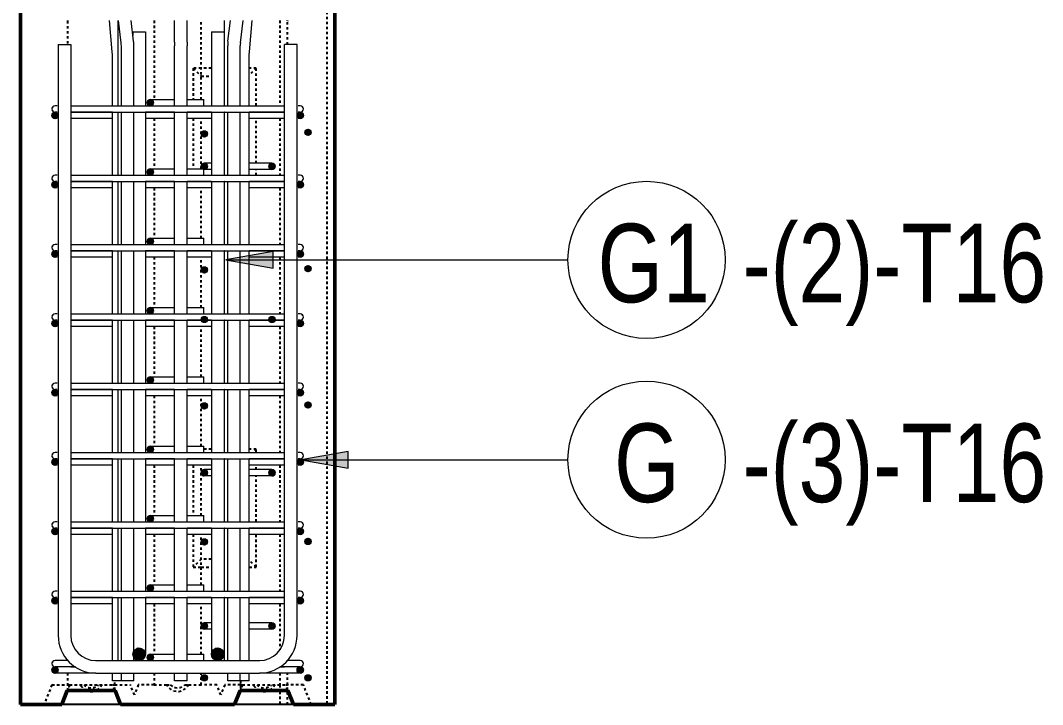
# Model space of a CAD drawing. Header units: millimetres. Extents: x 493 to 7173, y -1395 to 18363.
# Drawn here: x 4993 to 6293, y -1395 to -524 of the extents above; entities that cross this region are included whole.
import ezdxf

# ---------------------------------------------------------------- set-up
doc = ezdxf.new("R2010")
doc.units = ezdxf.units.MM
doc.linetypes.add('Dash', pattern=[6.36, 3.18, -3.18])
for name, color, linetype, lineweight in [('A-WALL', 113, 'Continuous', 25), ('A-WALL-HDLN', 110, 'Dash', 25), ('S-RBAR', 171, 'Continuous', 18), ('S-RBAR-IDEN', 171, 'Continuous', 9)]:
    doc.layers.add(name, color=color, linetype=linetype, lineweight=lineweight)
doc.styles.add('Nirmala UI Semilight_1', font='NirmalaS.ttf', dxfattribs={"width": 0.8, "height": 100})

# ---------------------------------------------------------------- blocks, each defined once
blk = doc.blocks.new('M_Rebar Tag_rfa Dimension - ARROW-793927-Elevation Right Copy 1 Copy 1')
at = {"layer": 'S-RBAR-IDEN'}
blk.add_circle((18532.1, -1083.3), 100, dxfattribs=at)

msp = doc.modelspace()

# ---------------------------------------------------------------- hatches: boundary and pattern name
at = {"layer": 'S-RBAR'}
for points in [[(5158, -632.9), (5162, -628.9), (5158, -624.9), (5154, -628.9)], [(5036.7, -649), (5040.7, -645), (5036.6, -641.1), (5032.7, -645), (5036.6, -648.9)], [(5348.7, -649), (5352.7, -645), (5348.7, -641), (5344.7, -645)], [(5358.7, -670.6), (5362.7, -666.6), (5358.7, -662.6), (5354.7, -666.6)], [(5226.7, -672.6), (5230.7, -668.6), (5226.7, -664.6), (5222.7, -668.6)], [(5158, -721.2), (5162, -717.2), (5158, -713.2), (5154, -717.2)], [(5226.7, -713.9), (5230.7, -709.9), (5226.7, -705.9), (5222.7, -709.9)], [(5312.7, -713.9), (5316.7, -709.9), (5312.7, -705.9), (5308.7, -709.9), (5311.3, -712.4)], [(5036.7, -737.3), (5040.7, -733.2), (5036.6, -729.4), (5032.7, -733.3), (5036.6, -737.1)], [(5348.7, -737.3), (5352.7, -733.2), (5348.7, -729.3), (5344.7, -733.3)], [(5158, -809.4), (5162, -805.4), (5158, -801.4), (5154, -805.4)], [(5036.7, -825.5), (5040.7, -821.5), (5036.6, -817.6), (5032.7, -821.5), (5036.6, -825.4)], [(5348.7, -825.5), (5352.7, -821.5), (5348.7, -817.5), (5344.7, -821.5)], [(5226.7, -845.7), (5230.7, -841.7), (5226.7, -837.7), (5222.7, -841.7)], [(5358.7, -844.2), (5362.7, -840.2), (5358.7, -836.2), (5354.7, -840.2)], [(5158, -897.7), (5162, -893.7), (5158, -889.7), (5154, -893.7)], [(5036.7, -913.8), (5040.7, -909.8), (5036.6, -905.9), (5032.7, -909.8), (5036.6, -913.6)], [(5226.7, -908.9), (5230.7, -904.9), (5226.7, -900.9), (5222.7, -904.9)], [(5312.7, -908.9), (5316.7, -904.9), (5312.7, -900.9), (5308.7, -904.9), (5311.3, -907.5)], [(5348.7, -913.8), (5352.7, -909.8), (5348.7, -905.8), (5344.7, -909.8)], [(5158, -985.9), (5162, -981.9), (5158, -977.9), (5154, -981.9)], [(5036.7, -1002), (5040.7, -998), (5036.6, -994.1), (5032.7, -998), (5036.6, -1001.9)], [(5348.7, -1002), (5352.7, -998), (5348.7, -994), (5344.7, -998)], [(5226.7, -1018.8), (5230.7, -1014.8), (5226.7, -1010.8), (5222.7, -1014.8)], [(5358.7, -1017.8), (5362.7, -1013.8), (5358.7, -1009.8), (5354.7, -1013.8)], [(5158, -1074.2), (5162, -1070.2), (5158, -1066.2), (5154, -1070.2)], [(5036.7, -1090.3), (5040.7, -1086.3), (5036.6, -1082.4), (5032.7, -1086.3), (5036.6, -1090.1)], [(5348.7, -1090.3), (5352.7, -1086.3), (5348.7, -1082.3), (5344.7, -1086.3)], [(5226.7, -1104), (5230.7, -1100), (5226.7, -1096), (5222.7, -1100)], [(5312.7, -1104), (5316.7, -1100), (5312.7, -1096), (5308.7, -1100), (5311.3, -1102.5)], [(5158, -1162.4), (5162, -1158.4), (5158, -1154.4), (5154, -1158.4)], [(5036.7, -1178.5), (5040.7, -1174.5), (5036.6, -1170.6), (5032.7, -1174.5), (5036.6, -1178.4)], [(5348.7, -1178.5), (5352.7, -1174.5), (5348.7, -1170.5), (5344.7, -1174.5)], [(5358.7, -1191.4), (5362.7, -1187.4), (5358.7, -1183.4), (5354.7, -1187.4)], [(5226.7, -1191.9), (5230.7, -1187.9), (5226.7, -1183.9), (5222.7, -1187.9)], [(5158, -1250.7), (5162, -1246.7), (5158, -1242.7), (5154, -1246.7)], [(5036.7, -1266.8), (5040.7, -1262.8), (5036.6, -1258.9), (5032.7, -1262.8), (5036.6, -1266.6)], [(5348.7, -1266.8), (5352.7, -1262.8), (5348.7, -1258.8), (5344.7, -1262.8)], [(5226.7, -1299), (5230.7, -1295), (5226.7, -1291), (5222.7, -1295)], [(5312.7, -1299), (5316.7, -1295), (5312.7, -1291), (5308.7, -1295), (5311.3, -1297.6)], [(5141.4, -1338.5), (5150.3, -1335.6), (5150.3, -1326.2), (5141.4, -1323.3), (5135.8, -1330.9)], [(5241.4, -1338.5), (5250.3, -1335.6), (5250.3, -1326.2), (5241.4, -1323.3), (5235.8, -1330.9)], [(5158, -1338.9), (5162, -1334.9), (5158, -1330.9), (5154, -1334.9)], [(5036.7, -1355), (5040.7, -1351), (5036.6, -1347.1), (5032.7, -1351), (5036.6, -1354.9)], [(5348.7, -1355), (5352.7, -1351), (5348.7, -1347), (5344.7, -1351)], [(5226.7, -1365), (5230.7, -1361), (5226.7, -1357), (5222.7, -1361)], [(5358.7, -1365), (5362.7, -1361), (5358.7, -1357), (5354.7, -1361)]]:
    msp.add_hatch(color=256, dxfattribs=at).paths.add_polyline_path(points)
h = msp.add_hatch(color=256, dxfattribs=at)
edge = h.paths.add_edge_path()
edge.add_arc((5158, -628.9), 4, 0, 360)
h = msp.add_hatch(color=256, dxfattribs=at)
edge = h.paths.add_edge_path()
edge.add_arc((5036.7, -645), 4, 0, 360)
h = msp.add_hatch(color=256, dxfattribs=at)
edge = h.paths.add_edge_path()
edge.add_arc((5348.7, -645), 4, 0, 360)
h = msp.add_hatch(color=256, dxfattribs=at)
edge = h.paths.add_edge_path()
edge.add_arc((5358.7, -666.6), 4, 0, 360)
h = msp.add_hatch(color=256, dxfattribs=at)
edge = h.paths.add_edge_path()
edge.add_arc((5226.7, -668.6), 4, 0, 360)
h = msp.add_hatch(color=256, dxfattribs=at)
edge = h.paths.add_edge_path()
edge.add_arc((5158, -717.2), 4, 0, 360)
h = msp.add_hatch(color=256, dxfattribs=at)
edge = h.paths.add_edge_path()
edge.add_arc((5226.7, -709.9), 4, 0, 360)
h = msp.add_hatch(color=256, dxfattribs=at)
edge = h.paths.add_edge_path()
edge.add_arc((5312.7, -709.9), 4, 0, 360)
h = msp.add_hatch(color=256, dxfattribs=at)
edge = h.paths.add_edge_path()
edge.add_arc((5036.7, -733.3), 4, 0, 360)
h = msp.add_hatch(color=256, dxfattribs=at)
edge = h.paths.add_edge_path()
edge.add_arc((5348.7, -733.3), 4, 0, 360)
h = msp.add_hatch(color=256, dxfattribs=at)
edge = h.paths.add_edge_path()
edge.add_arc((5158, -805.4), 4, 0, 360)
h = msp.add_hatch(color=256, dxfattribs=at)
edge = h.paths.add_edge_path()
edge.add_arc((5036.7, -821.5), 4, 0, 360)
h = msp.add_hatch(color=256, dxfattribs=at)
edge = h.paths.add_edge_path()
edge.add_arc((5348.7, -821.5), 4, 0, 360)
h = msp.add_hatch(color=256, dxfattribs=at)
edge = h.paths.add_edge_path()
edge.add_arc((5226.7, -841.7), 4, 0, 360)
h = msp.add_hatch(color=256, dxfattribs=at)
edge = h.paths.add_edge_path()
edge.add_arc((5358.7, -840.2), 4, 0, 360)
h = msp.add_hatch(color=256, dxfattribs=at)
edge = h.paths.add_edge_path()
edge.add_arc((5158, -893.7), 4, 0, 360)
h = msp.add_hatch(color=256, dxfattribs=at)
edge = h.paths.add_edge_path()
edge.add_arc((5036.7, -909.8), 4, 0, 360)
h = msp.add_hatch(color=256, dxfattribs=at)
edge = h.paths.add_edge_path()
edge.add_arc((5226.7, -904.9), 4, 0, 360)
h = msp.add_hatch(color=256, dxfattribs=at)
edge = h.paths.add_edge_path()
edge.add_arc((5312.7, -904.9), 4, 0, 360)
h = msp.add_hatch(color=256, dxfattribs=at)
edge = h.paths.add_edge_path()
edge.add_arc((5348.7, -909.8), 4, 0, 360)
h = msp.add_hatch(color=256, dxfattribs=at)
edge = h.paths.add_edge_path()
edge.add_arc((5158, -981.9), 4, 0, 360)
h = msp.add_hatch(color=256, dxfattribs=at)
edge = h.paths.add_edge_path()
edge.add_arc((5036.7, -998), 4, 0, 360)
h = msp.add_hatch(color=256, dxfattribs=at)
edge = h.paths.add_edge_path()
edge.add_arc((5348.7, -998), 4, 0, 360)
h = msp.add_hatch(color=256, dxfattribs=at)
edge = h.paths.add_edge_path()
edge.add_arc((5226.7, -1014.8), 4, 0, 360)
h = msp.add_hatch(color=256, dxfattribs=at)
edge = h.paths.add_edge_path()
edge.add_arc((5358.7, -1013.8), 4, 0, 360)
h = msp.add_hatch(color=256, dxfattribs=at)
edge = h.paths.add_edge_path()
edge.add_arc((5158, -1070.2), 4, 0, 360)
h = msp.add_hatch(color=256, dxfattribs=at)
edge = h.paths.add_edge_path()
edge.add_arc((5036.7, -1086.3), 4, 0, 360)
h = msp.add_hatch(color=256, dxfattribs=at)
edge = h.paths.add_edge_path()
edge.add_arc((5348.7, -1086.3), 4, 0, 360)
h = msp.add_hatch(color=256, dxfattribs=at)
edge = h.paths.add_edge_path()
edge.add_arc((5226.7, -1100), 4, 0, 360)
h = msp.add_hatch(color=256, dxfattribs=at)
edge = h.paths.add_edge_path()
edge.add_arc((5312.7, -1100), 4, 0, 360)
h = msp.add_hatch(color=256, dxfattribs=at)
edge = h.paths.add_edge_path()
edge.add_arc((5158, -1158.4), 4, 0, 360)
h = msp.add_hatch(color=256, dxfattribs=at)
edge = h.paths.add_edge_path()
edge.add_arc((5036.7, -1174.5), 4, 0, 360)
h = msp.add_hatch(color=256, dxfattribs=at)
edge = h.paths.add_edge_path()
edge.add_arc((5348.7, -1174.5), 4, 0, 360)
h = msp.add_hatch(color=256, dxfattribs=at)
edge = h.paths.add_edge_path()
edge.add_arc((5358.7, -1187.4), 4, 0, 360)
h = msp.add_hatch(color=256, dxfattribs=at)
edge = h.paths.add_edge_path()
edge.add_arc((5226.7, -1187.9), 4, 0, 360)
h = msp.add_hatch(color=256, dxfattribs=at)
edge = h.paths.add_edge_path()
edge.add_arc((5158, -1246.7), 4, 0, 360)
h = msp.add_hatch(color=256, dxfattribs=at)
edge = h.paths.add_edge_path()
edge.add_arc((5036.7, -1262.8), 4, 0, 360)
h = msp.add_hatch(color=256, dxfattribs=at)
edge = h.paths.add_edge_path()
edge.add_arc((5348.7, -1262.8), 4, 0, 360)
h = msp.add_hatch(color=256, dxfattribs=at)
edge = h.paths.add_edge_path()
edge.add_arc((5226.7, -1295), 4, 0, 360)
h = msp.add_hatch(color=256, dxfattribs=at)
edge = h.paths.add_edge_path()
edge.add_arc((5312.7, -1295), 4, 0, 360)
h = msp.add_hatch(color=256, dxfattribs=at)
edge = h.paths.add_edge_path()
edge.add_arc((5143.8, -1330.9), 8, 0, 360)
h = msp.add_hatch(color=256, dxfattribs=at)
edge = h.paths.add_edge_path()
edge.add_arc((5243.8, -1330.9), 8, 0, 360)
h = msp.add_hatch(color=256, dxfattribs=at)
edge = h.paths.add_edge_path()
edge.add_arc((5158, -1334.9), 4, 0, 360)
h = msp.add_hatch(color=256, dxfattribs=at)
edge = h.paths.add_edge_path()
edge.add_arc((5036.7, -1351), 4, 0, 360)
h = msp.add_hatch(color=256, dxfattribs=at)
edge = h.paths.add_edge_path()
edge.add_arc((5348.7, -1351), 4, 0, 360)
h = msp.add_hatch(color=256, dxfattribs=at)
edge = h.paths.add_edge_path()
edge.add_arc((5226.7, -1361), 4, 0, 360)
h = msp.add_hatch(color=256, dxfattribs=at)
edge = h.paths.add_edge_path()
edge.add_arc((5358.7, -1361), 4, 0, 360)
at = {"layer": 'S-RBAR-IDEN'}
for points in [[(5254.1, -829.1), (5314.1, -839.7), (5314.1, -818.5)], [(5349.9, -1083.3), (5409.9, -1093.9), (5409.9, -1072.8)]]:
    msp.add_hatch(color=256, dxfattribs=at).paths.add_polyline_path(points)

# ---------------------------------------------------------------- linework, layer by layer
at = {"layer": 'A-WALL', "lineweight": 50}
for p, q in [((5392.7, -1395), (5392.7, 2541.7)), ((4992.7, -388), (4992.7, -1395)), ((5045.2, -1395), (5052.3, -1377.3)), ((5052.3, -1377.3), (5113.1, -1377.3)), ((5113.1, -1377.3), (5120.2, -1395)), ((5265.2, -1395), (5272.3, -1377.3)), ((5272.3, -1377.3), (5333.1, -1377.3)), ((5333.1, -1377.3), (5340.2, -1395)), ((4992.7, -1395), (5045.2, -1395)), ((5120.2, -1395), (5265.2, -1395)), ((5340.2, -1395), (5392.7, -1395))]:
    msp.add_line(p, q, dxfattribs=at)
at = {"layer": 'A-WALL'}
for p, q in [((5113.6, -1378.5), (5051.9, -1378.5)), ((5333.6, -1378.5), (5271.9, -1378.5)), ((5120.2, -1395), (5045.3, -1395)), ((5340.2, -1395), (5265.3, -1395))]:
    msp.add_line(p, q, dxfattribs=at)
at = {"layer": 'A-WALL-HDLN'}
for p, q in [((5382.7, -475), (5382.7, -1395)), ((5052.6, -524.3), (5052.7, -525)), ((5052.7, -525), (5052.7, -555)), ((5162.7, -524.3), (5162.7, -624.9)), ((5222.7, -624.9), (5222.7, -524.3)), ((5322.7, -524.3), (5322.7, -632.9)), ((5332.7, -525), (5332.9, -524.3)), ((5332.7, -524.8), (5332.7, -524.3)), ((5332.7, -555), (5332.7, -525)), ((5212.7, -585), (5212.7, -624.9)), ((5222.7, -585), (5212.7, -585)), ((5212.7, -585), (5222.7, -595)), ((5235.8, -585), (5222.8, -585)), ((5252.4, -585), (5251.8, -585)), ((5292.7, -585), (5283.8, -585)), ((5292.7, -585), (5283.8, -593.9)), ((5292.7, -632.9), (5292.7, -585)), ((5222.8, -595), (5235.8, -595)), ((5251.8, -595), (5252.4, -595)), ((5162.7, -649), (5162.7, -713.2)), ((5212.7, -649), (5212.7, -713.2)), ((5222.7, -713.2), (5222.7, -649)), ((5292.7, -705.9), (5292.7, -649)), ((5322.7, -649), (5322.7, -721.2)), ((5292.7, -721.2), (5292.7, -713.9)), ((5162.7, -737.3), (5162.7, -801.4)), ((5222.7, -801.4), (5222.7, -737.3)), ((5322.7, -737.3), (5322.7, -809.4)), ((5162.7, -825.5), (5162.7, -889.7)), ((5222.7, -889.7), (5222.7, -825.5)), ((5322.7, -825.5), (5322.7, -897.7)), ((5162.7, -913.8), (5162.7, -977.9)), ((5222.7, -977.9), (5222.7, -913.8)), ((5322.7, -913.8), (5322.7, -985.9)), ((5162.7, -1002), (5162.7, -1066.2)), ((5222.7, -1066.2), (5222.7, -1002)), ((5322.7, -1002), (5322.7, -1074.2)), ((5235.8, -1070), (5226.1, -1070)), ((5252.4, -1070), (5251.8, -1070)), ((5292.7, -1070), (5283.8, -1070)), ((5292.7, -1070), (5288.5, -1074.2)), ((5292.7, -1074.2), (5292.7, -1070)), ((5162.7, -1090.3), (5162.7, -1154.4)), ((5212.7, -1090.3), (5212.7, -1154.4)), ((5222.7, -1154.4), (5222.7, -1090.3)), ((5292.7, -1096), (5292.7, -1090.3)), ((5322.7, -1090.3), (5322.7, -1162.4)), ((5292.7, -1162.4), (5292.7, -1104)), ((5162.7, -1178.5), (5162.7, -1242.7)), ((5212.7, -1178.5), (5212.7, -1220)), ((5222.7, -1242.7), (5222.7, -1178.5)), ((5292.7, -1220), (5292.7, -1178.5)), ((5322.7, -1178.5), (5322.7, -1250.7)), ((5222.7, -1210), (5212.7, -1220)), ((5212.7, -1220), (5222.7, -1220)), ((5235.8, -1210), (5222.8, -1210)), ((5222.8, -1220), (5235.8, -1220)), ((5252.4, -1210), (5251.8, -1210)), ((5251.8, -1220), (5252.4, -1220)), ((5292.7, -1220), (5283.8, -1211.1)), ((5283.8, -1220), (5292.7, -1220)), ((5162.7, -1266.8), (5162.7, -1330.9)), ((5222.7, -1330.9), (5222.7, -1266.8)), ((5322.7, -1266.8), (5322.7, -1325.2)), ((5052.7, -1338.3), (5052.7, -1338.9)), ((5332.7, -1338.9), (5332.7, -1338.3)), ((5052.7, -1355), (5052.7, -1376.3)), ((5112.7, -1376.3), (5112.7, -1365)), ((5162.7, -1355), (5162.7, -1370)), ((5222.7, -1370), (5222.7, -1355)), ((5272.7, -1365), (5272.7, -1376.3)), ((5322.7, -1355), (5322.7, -1370)), ((5332.7, -1376.3), (5332.7, -1355)), ((5032.7, -1370), (5022.7, -1395)), ((5032.7, -1370), (5052.7, -1370)), ((5052.3, -1377.2), (5052.7, -1376.3)), ((5052.7, -1370), (5055.1, -1370)), ((5055.2, -1370), (5110.2, -1370)), ((5110.4, -1370), (5112.7, -1370)), ((5112.7, -1376.3), (5113.1, -1377.2)), ((5112.8, -1370), (5132.7, -1370)), ((5137.7, -1382.5), (5132.7, -1370)), ((5142.7, -1370), (5137.7, -1382.5)), ((5162.7, -1370), (5142.7, -1370)), ((5162.7, -1370), (5178.7, -1370)), ((5178.6, -1370), (5183.4, -1370)), ((5202.1, -1370), (5206.8, -1370)), ((5206.8, -1370), (5222.7, -1370)), ((5242.7, -1370), (5222.8, -1370)), ((5247.7, -1382.5), (5242.7, -1370)), ((5252.7, -1370), (5247.7, -1382.5)), ((5272.7, -1370), (5252.7, -1370)), ((5272.3, -1377.2), (5272.7, -1376.3)), ((5272.7, -1370), (5275.1, -1370)), ((5275.2, -1370), (5330.2, -1370)), ((5322.7, -1370), (5322.7, -1377.2)), ((5322.7, -1377.3), (5322.7, -1378.5)), ((5322.7, -1378.5), (5322.7, -1395)), ((5330.4, -1370), (5332.7, -1370)), ((5332.7, -1376.3), (5333.1, -1377.2)), ((5332.7, -1377.2), (5332.7, -1376.4)), ((5332.7, -1378.5), (5332.7, -1377.3)), ((5332.7, -1395), (5332.7, -1378.5)), ((5352.7, -1370), (5332.8, -1370)), ((5362.7, -1395), (5352.7, -1370))]:
    msp.add_line(p, q, dxfattribs=at)
at = {"layer": 'A-WALL-HDLN', "flags": 128}
for points in [[(5055.2, -1370), (5054.1, -1372.7), (5053.4, -1374.7), (5052.9, -1375.9), (5052.7, -1376.2)], [(5076.9, -1377.3), (5074.7, -1376), (5071.6, -1373.4), (5068.7, -1370)], [(5073.4, -1370.1), (5076.4, -1372.1), (5079.6, -1373.3), (5082.7, -1373.8), (5085.9, -1373.3), (5089, -1372.1), (5092, -1370.1)], [(5080.4, -1378.5), (5077.9, -1377.8), (5077.1, -1377.4)], [(5088.4, -1377.4), (5087.6, -1377.8), (5085, -1378.5)], [(5096.8, -1370), (5093.8, -1373.4), (5090.8, -1376), (5088.5, -1377.3)], [(5112.7, -1376.2), (5112.6, -1375.9), (5112.1, -1374.7), (5111.3, -1372.7), (5110.2, -1370)], [(5206.8, -1370), (5203.8, -1373.4), (5200.8, -1376), (5197.6, -1377.8), (5194.3, -1378.6), (5191.1, -1378.6), (5187.9, -1377.8), (5184.7, -1376), (5181.6, -1373.4), (5178.7, -1370)], [(5183.4, -1370), (5186.4, -1372.1), (5189.6, -1373.3), (5192.7, -1373.8), (5195.9, -1373.3), (5199, -1372.1), (5202.1, -1370)], [(5275.2, -1370), (5274.1, -1372.7), (5273.4, -1374.7), (5272.9, -1375.9), (5272.7, -1376.2)], [(5296.9, -1377.3), (5294.7, -1376), (5291.6, -1373.4), (5288.7, -1370)], [(5293.4, -1370.1), (5296.4, -1372.1), (5299.6, -1373.3), (5302.7, -1373.8), (5305.9, -1373.3), (5309, -1372.1), (5312, -1370.1)], [(5300.4, -1378.5), (5297.9, -1377.8), (5297.1, -1377.4)], [(5308.4, -1377.4), (5307.6, -1377.8), (5305, -1378.5)], [(5316.8, -1370), (5313.8, -1373.4), (5310.8, -1376), (5308.5, -1377.3)], [(5332.7, -1376.2), (5332.6, -1375.9), (5332.1, -1374.7), (5331.3, -1372.7), (5330.2, -1370)], [(5084.7, -1378.6), (5084.3, -1378.6), (5081.1, -1378.6), (5080.8, -1378.6)], [(5304.7, -1378.6), (5304.3, -1378.6), (5301.1, -1378.6), (5300.8, -1378.6)]]:
    msp.add_lwpolyline(points, dxfattribs=at)
at = {"layer": 'S-RBAR'}
for p, q in [((5109.5, -564.1), (5106.1, -524.3)), ((5117.1, -632.9), (5117.1, -524.3)), ((5120.9, -552.8), (5117.4, -524.3)), ((5136.7, -550.8), (5133.5, -524.3)), ((5188.7, -551.9), (5188.7, -524.3)), ((5204.7, -551.9), (5204.7, -524.3)), ((5252.4, -632.9), (5252.4, -524.3)), ((5256.7, -550.8), (5260, -524.3)), ((5272.6, -552.8), (5276.1, -524.3)), ((5284, -564.1), (5287.4, -524.3)), ((5135.8, -538.9), (5135.8, -543.5)), ((5135.8, -538.9), (5151.8, -538.9)), ((5151.8, -538.9), (5151.8, -632.9)), ((5235.8, -538.9), (5235.8, -632.9)), ((5235.8, -538.9), (5251.8, -538.9)), ((5251.8, -538.9), (5251.8, -632.9)), ((5040.7, -555), (5040.7, -1307)), ((5040.7, -555), (5056.7, -555)), ((5056.7, -555), (5056.7, -1307)), ((5121.1, -632.9), (5121.1, -556.7)), ((5137.1, -632.9), (5137.1, -556.7)), ((5188.7, -551.9), (5188.7, -556.7)), ((5188.7, -632.9), (5188.7, -556.7)), ((5204.7, -551.9), (5204.7, -556.7)), ((5204.7, -632.9), (5204.7, -556.7)), ((5256.4, -632.9), (5256.4, -556.7)), ((5272.4, -632.9), (5272.4, -556.7)), ((5344.7, -555), (5328.7, -555)), ((5328.7, -1307), (5328.7, -555)), ((5344.7, -1307), (5344.7, -555)), ((5109.7, -568.2), (5109.5, -564.1)), ((5109.7, -632.9), (5109.7, -568.2)), ((5283.8, -568.2), (5284, -564.1)), ((5283.8, -632.9), (5283.8, -568.2)), ((5039.5, -632.9), (5036.7, -632.9)), ((5056.7, -632.9), (5328.7, -632.9)), ((5158, -624.9), (5154, -628.9)), ((5154, -628.9), (5158, -632.9)), ((5158, -624.9), (5189.2, -624.9)), ((5162, -628.9), (5158, -624.9)), ((5158, -632.9), (5162, -628.9)), ((5204.7, -624.9), (5226.1, -624.9)), ((5226.1, -632.9), (5226.1, -624.9)), ((5348.7, -632.9), (5345.9, -632.9)), ((5036.6, -641.1), (5032.7, -645)), ((5032.7, -645), (5036.6, -648.9)), ((5040.7, -645), (5036.6, -641.1)), ((5036.6, -648.9), (5036.7, -649)), ((5039.5, -640.9), (5036.7, -640.9)), ((5039.5, -641), (5036.7, -641)), ((5036.7, -649), (5040.7, -645)), ((5039.5, -649), (5036.7, -649)), ((5056.7, -640.9), (5328.7, -640.9)), ((5109.7, -641), (5056.7, -641)), ((5109.7, -649), (5056.7, -649)), ((5109.7, -721.2), (5109.7, -640.9)), ((5117.1, -721.2), (5117.1, -640.9)), ((5121.1, -721.2), (5121.1, -640.9)), ((5137.1, -721.2), (5137.1, -640.9)), ((5151.8, -640.9), (5151.8, -721.2)), ((5188.7, -641), (5151.8, -641)), ((5188.7, -649), (5151.8, -649)), ((5188.7, -721.2), (5188.7, -640.9)), ((5204.7, -721.2), (5204.7, -640.9)), ((5235.8, -641), (5204.7, -641)), ((5235.8, -649), (5204.7, -649)), ((5235.8, -640.9), (5235.8, -721.2)), ((5251.8, -640.9), (5251.8, -721.2)), ((5252.4, -641), (5251.8, -641)), ((5252.4, -649), (5251.8, -649)), ((5252.4, -721.2), (5252.4, -640.9)), ((5256.4, -721.2), (5256.4, -640.9)), ((5272.4, -721.2), (5272.4, -640.9)), ((5283.8, -721.2), (5283.8, -640.9)), ((5328.7, -641), (5283.8, -641)), ((5328.7, -649), (5283.8, -649)), ((5348.7, -641), (5344.7, -645)), ((5344.7, -645), (5348.7, -649)), ((5348.7, -640.9), (5345.9, -640.9)), ((5348.7, -641), (5345.9, -641)), ((5348.7, -649), (5345.9, -649)), ((5352.7, -645), (5348.7, -641)), ((5348.7, -649), (5352.7, -645)), ((5358.7, -662.6), (5354.7, -666.6)), ((5362.7, -666.6), (5358.7, -662.6)), ((5226.7, -664.6), (5222.7, -668.6)), ((5222.7, -668.6), (5226.7, -672.6)), ((5230.7, -668.6), (5226.7, -664.6)), ((5226.7, -672.6), (5230.7, -668.6)), ((5354.7, -666.6), (5358.7, -670.6)), ((5358.7, -670.6), (5362.7, -666.6)), ((5158, -713.2), (5154, -717.2)), ((5158, -713.2), (5189.2, -713.2)), ((5162, -717.2), (5158, -713.2)), ((5204.7, -713.2), (5226.1, -713.2)), ((5226.7, -705.9), (5222.7, -709.9)), ((5222.7, -709.9), (5226.7, -713.9)), ((5226.1, -721.2), (5226.1, -713.2)), ((5235.4, -705.9), (5226.7, -705.9)), ((5230.7, -709.9), (5226.7, -705.9)), ((5226.7, -713.9), (5230.7, -709.9)), ((5235.4, -713.9), (5226.7, -713.9)), ((5252.4, -705.9), (5251.8, -705.9)), ((5252.4, -713.9), (5251.8, -713.9)), ((5292.7, -705.9), (5283.8, -705.9)), ((5292.7, -713.9), (5283.8, -713.9)), ((5312.7, -705.9), (5292.7, -705.9)), ((5312.7, -713.9), (5292.7, -713.9)), ((5312.7, -705.9), (5308.7, -709.9)), ((5308.7, -709.9), (5311.3, -712.4)), ((5311.3, -712.4), (5312.7, -713.9)), ((5316.7, -709.9), (5312.7, -705.9)), ((5312.7, -713.9), (5316.7, -709.9)), ((5039.5, -721.2), (5036.7, -721.2)), ((5056.7, -721.2), (5328.7, -721.2)), ((5154, -717.2), (5158, -721.2)), ((5158, -721.2), (5162, -717.2)), ((5348.7, -721.2), (5345.9, -721.2)), ((5036.6, -729.4), (5032.7, -733.3)), ((5032.7, -733.3), (5036.6, -737.1)), ((5040.7, -733.2), (5036.6, -729.4)), ((5036.6, -737.1), (5036.7, -737.3)), ((5039.5, -729.2), (5036.7, -729.2)), ((5039.5, -729.3), (5036.7, -729.3)), ((5036.7, -737.3), (5040.7, -733.2)), ((5039.5, -737.3), (5036.7, -737.3)), ((5056.7, -729.2), (5328.7, -729.2)), ((5109.7, -729.3), (5056.7, -729.3)), ((5109.7, -737.3), (5056.7, -737.3)), ((5109.7, -809.4), (5109.7, -729.2)), ((5117.1, -809.4), (5117.1, -729.2)), ((5121.1, -809.4), (5121.1, -729.2)), ((5137.1, -809.4), (5137.1, -729.2)), ((5151.8, -729.2), (5151.8, -809.4)), ((5188.7, -729.3), (5151.8, -729.3)), ((5188.7, -737.3), (5151.8, -737.3)), ((5188.7, -809.4), (5188.7, -729.2)), ((5204.7, -809.4), (5204.7, -729.2)), ((5235.8, -729.3), (5204.7, -729.3)), ((5235.8, -737.3), (5204.7, -737.3)), ((5235.8, -729.2), (5235.8, -809.4)), ((5251.8, -729.2), (5251.8, -809.4)), ((5252.4, -729.3), (5251.8, -729.3)), ((5252.4, -737.3), (5251.8, -737.3)), ((5252.4, -809.4), (5252.4, -729.2)), ((5256.4, -809.4), (5256.4, -729.2)), ((5272.4, -809.4), (5272.4, -729.2)), ((5283.8, -809.4), (5283.8, -729.2)), ((5328.7, -729.3), (5283.8, -729.3)), ((5328.7, -737.3), (5283.8, -737.3)), ((5348.7, -729.3), (5344.7, -733.3)), ((5344.7, -733.3), (5348.7, -737.3)), ((5348.7, -729.2), (5345.9, -729.2)), ((5348.7, -729.3), (5345.9, -729.3)), ((5348.7, -737.3), (5345.9, -737.3)), ((5352.7, -733.2), (5348.7, -729.3)), ((5348.7, -737.3), (5352.7, -733.2)), ((5158, -801.4), (5154, -805.4)), ((5154, -805.4), (5158, -809.4)), ((5158, -801.4), (5189.2, -801.4)), ((5162, -805.4), (5158, -801.4)), ((5158, -809.4), (5162, -805.4)), ((5204.7, -801.4), (5226.1, -801.4)), ((5226.1, -809.4), (5226.1, -801.4)), ((5036.6, -817.6), (5032.7, -821.5)), ((5040.7, -821.5), (5036.6, -817.6)), ((5039.5, -809.4), (5036.7, -809.4)), ((5039.5, -817.4), (5036.7, -817.4)), ((5039.5, -817.5), (5036.7, -817.5)), ((5056.7, -809.4), (5328.7, -809.4)), ((5056.7, -817.4), (5328.7, -817.4)), ((5109.7, -817.5), (5056.7, -817.5)), ((5109.7, -897.7), (5109.7, -817.4)), ((5117.1, -897.7), (5117.1, -817.4)), ((5121.1, -897.7), (5121.1, -817.4)), ((5137.1, -897.7), (5137.1, -817.4)), ((5151.8, -817.4), (5151.8, -897.7)), ((5188.7, -817.5), (5151.8, -817.5)), ((5188.7, -897.7), (5188.7, -817.4)), ((5204.7, -897.7), (5204.7, -817.4)), ((5235.8, -817.5), (5204.7, -817.5)), ((5235.8, -817.4), (5235.8, -897.7)), ((5251.8, -817.4), (5251.8, -897.7)), ((5252.4, -817.5), (5251.8, -817.5)), ((5252.4, -897.7), (5252.4, -817.4)), ((5256.4, -897.7), (5256.4, -817.4)), ((5272.4, -897.7), (5272.4, -817.4)), ((5283.8, -897.7), (5283.8, -817.4)), ((5328.7, -817.5), (5283.8, -817.5)), ((5348.7, -817.5), (5344.7, -821.5)), ((5348.7, -809.4), (5345.9, -809.4)), ((5348.7, -817.4), (5345.9, -817.4)), ((5348.7, -817.5), (5345.9, -817.5)), ((5352.7, -821.5), (5348.7, -817.5)), ((5032.7, -821.5), (5036.6, -825.4)), ((5036.6, -825.4), (5036.7, -825.5)), ((5036.7, -825.5), (5040.7, -821.5)), ((5039.5, -825.5), (5036.7, -825.5)), ((5109.7, -825.5), (5056.7, -825.5)), ((5188.7, -825.5), (5151.8, -825.5)), ((5235.8, -825.5), (5204.7, -825.5)), ((5252.4, -825.5), (5251.8, -825.5)), ((5328.7, -825.5), (5283.8, -825.5)), ((5344.7, -821.5), (5348.7, -825.5)), ((5348.7, -825.5), (5345.9, -825.5)), ((5348.7, -825.5), (5352.7, -821.5)), ((5226.7, -837.7), (5222.7, -841.7)), ((5222.7, -841.7), (5226.7, -845.7)), ((5230.7, -841.7), (5226.7, -837.7)), ((5226.7, -845.7), (5230.7, -841.7)), ((5358.7, -836.2), (5354.7, -840.2)), ((5354.7, -840.2), (5358.7, -844.2)), ((5362.7, -840.2), (5358.7, -836.2)), ((5358.7, -844.2), (5362.7, -840.2)), ((5158, -889.7), (5154, -893.7)), ((5154, -893.7), (5158, -897.7)), ((5158, -889.7), (5189.2, -889.7)), ((5162, -893.7), (5158, -889.7)), ((5158, -897.7), (5162, -893.7)), ((5204.7, -889.7), (5226.1, -889.7)), ((5226.1, -897.7), (5226.1, -889.7)), ((5036.6, -905.9), (5032.7, -909.8)), ((5032.7, -909.8), (5036.6, -913.6)), ((5040.7, -909.8), (5036.6, -905.9)), ((5039.5, -897.7), (5036.7, -897.7)), ((5039.5, -905.7), (5036.7, -905.7)), ((5039.5, -905.8), (5036.7, -905.8)), ((5036.7, -913.8), (5040.7, -909.8)), ((5056.7, -897.7), (5328.7, -897.7)), ((5056.7, -905.7), (5328.7, -905.7)), ((5109.7, -905.8), (5056.7, -905.8)), ((5109.7, -985.9), (5109.7, -905.7)), ((5117.1, -985.9), (5117.1, -905.7)), ((5121.1, -985.9), (5121.1, -905.7)), ((5137.1, -985.9), (5137.1, -905.7)), ((5151.8, -905.7), (5151.8, -985.9)), ((5188.7, -905.8), (5151.8, -905.8)), ((5188.7, -985.9), (5188.7, -905.7)), ((5204.7, -985.9), (5204.7, -905.7)), ((5235.8, -905.8), (5204.7, -905.8)), ((5226.7, -900.9), (5222.7, -904.9)), ((5222.7, -904.9), (5226.7, -908.9)), ((5230.7, -904.9), (5226.7, -900.9)), ((5226.7, -908.9), (5230.7, -904.9)), ((5235.8, -905.7), (5235.8, -985.9)), ((5251.8, -905.7), (5251.8, -985.9)), ((5252.4, -905.8), (5251.8, -905.8)), ((5252.4, -985.9), (5252.4, -905.7)), ((5256.4, -985.9), (5256.4, -905.7)), ((5272.4, -985.9), (5272.4, -905.7)), ((5283.8, -985.9), (5283.8, -905.7)), ((5328.7, -905.8), (5283.8, -905.8)), ((5312.7, -900.9), (5308.7, -904.9)), ((5308.7, -904.9), (5311.3, -907.5)), ((5311.3, -907.5), (5312.7, -908.9)), ((5316.7, -904.9), (5312.7, -900.9)), ((5312.7, -908.9), (5316.7, -904.9)), ((5348.7, -905.8), (5344.7, -909.8)), ((5344.7, -909.8), (5348.7, -913.8)), ((5348.7, -897.7), (5345.9, -897.7)), ((5348.7, -905.7), (5345.9, -905.7)), ((5348.7, -905.8), (5345.9, -905.8)), ((5352.7, -909.8), (5348.7, -905.8)), ((5348.7, -913.8), (5352.7, -909.8)), ((5036.6, -913.6), (5036.7, -913.8)), ((5039.5, -913.8), (5036.7, -913.8)), ((5109.7, -913.8), (5056.7, -913.8)), ((5188.7, -913.8), (5151.8, -913.8)), ((5235.8, -913.8), (5204.7, -913.8)), ((5252.4, -913.8), (5251.8, -913.8)), ((5328.7, -913.8), (5283.8, -913.8)), ((5348.7, -913.8), (5345.9, -913.8)), ((5039.5, -985.9), (5036.7, -985.9)), ((5056.7, -985.9), (5328.7, -985.9)), ((5158, -977.9), (5154, -981.9)), ((5154, -981.9), (5158, -985.9)), ((5158, -977.9), (5189.2, -977.9)), ((5162, -981.9), (5158, -977.9)), ((5158, -985.9), (5162, -981.9)), ((5204.7, -977.9), (5226.1, -977.9)), ((5226.1, -985.9), (5226.1, -977.9)), ((5348.7, -985.9), (5345.9, -985.9)), ((5036.6, -994.1), (5032.7, -998)), ((5032.7, -998), (5036.6, -1001.9)), ((5040.7, -998), (5036.6, -994.1)), ((5039.5, -993.9), (5036.7, -993.9)), ((5039.5, -994), (5036.7, -994)), ((5036.7, -1002), (5040.7, -998)), ((5056.7, -993.9), (5328.7, -993.9)), ((5109.7, -994), (5056.7, -994)), ((5109.7, -1074.2), (5109.7, -993.9)), ((5117.1, -1074.2), (5117.1, -993.9)), ((5121.1, -1074.2), (5121.1, -993.9)), ((5137.1, -1074.2), (5137.1, -993.9)), ((5151.8, -993.9), (5151.8, -1074.2)), ((5188.7, -994), (5151.8, -994)), ((5188.7, -1074.2), (5188.7, -993.9)), ((5204.7, -1074.2), (5204.7, -993.9)), ((5235.8, -994), (5204.7, -994)), ((5235.8, -993.9), (5235.8, -1074.2)), ((5251.8, -993.9), (5251.8, -1074.2)), ((5252.4, -994), (5251.8, -994)), ((5252.4, -1074.2), (5252.4, -993.9)), ((5256.4, -1074.2), (5256.4, -993.9)), ((5272.4, -1074.2), (5272.4, -993.9)), ((5283.8, -1074.2), (5283.8, -993.9)), ((5328.7, -994), (5283.8, -994)), ((5348.7, -994), (5344.7, -998)), ((5344.7, -998), (5348.7, -1002)), ((5348.7, -993.9), (5345.9, -993.9)), ((5348.7, -994), (5345.9, -994)), ((5352.7, -998), (5348.7, -994)), ((5348.7, -1002), (5352.7, -998)), ((5036.6, -1001.9), (5036.7, -1002)), ((5039.5, -1002), (5036.7, -1002)), ((5109.7, -1002), (5056.7, -1002)), ((5188.7, -1002), (5151.8, -1002)), ((5235.8, -1002), (5204.7, -1002)), ((5226.7, -1010.8), (5222.7, -1014.8)), ((5230.7, -1014.8), (5226.7, -1010.8)), ((5252.4, -1002), (5251.8, -1002)), ((5328.7, -1002), (5283.8, -1002)), ((5348.7, -1002), (5345.9, -1002)), ((5358.7, -1009.8), (5354.7, -1013.8)), ((5354.7, -1013.8), (5358.7, -1017.8)), ((5362.7, -1013.8), (5358.7, -1009.8)), ((5358.7, -1017.8), (5362.7, -1013.8)), ((5222.7, -1014.8), (5226.7, -1018.8)), ((5226.7, -1018.8), (5230.7, -1014.8)), ((5158, -1066.2), (5154, -1070.2)), ((5158, -1066.2), (5189.2, -1066.2)), ((5162, -1070.2), (5158, -1066.2)), ((5204.7, -1066.2), (5226.1, -1066.2)), ((5226.1, -1074.2), (5226.1, -1066.2)), ((5039.5, -1074.2), (5036.7, -1074.2)), ((5056.7, -1074.2), (5328.7, -1074.2)), ((5154, -1070.2), (5158, -1074.2)), ((5158, -1074.2), (5162, -1070.2)), ((5348.7, -1074.2), (5345.9, -1074.2)), ((5036.6, -1082.4), (5032.7, -1086.3)), ((5032.7, -1086.3), (5036.6, -1090.1)), ((5040.7, -1086.3), (5036.6, -1082.4)), ((5036.6, -1090.1), (5036.7, -1090.3)), ((5039.5, -1082.2), (5036.7, -1082.2)), ((5039.5, -1082.3), (5036.7, -1082.3)), ((5036.7, -1090.3), (5040.7, -1086.3)), ((5039.5, -1090.3), (5036.7, -1090.3)), ((5056.7, -1082.2), (5328.7, -1082.2)), ((5109.7, -1082.3), (5056.7, -1082.3)), ((5109.7, -1090.3), (5056.7, -1090.3)), ((5109.7, -1162.4), (5109.7, -1082.2)), ((5117.1, -1162.4), (5117.1, -1082.2)), ((5121.1, -1162.4), (5121.1, -1082.2)), ((5137.1, -1162.4), (5137.1, -1082.2)), ((5151.8, -1082.2), (5151.8, -1162.4)), ((5188.7, -1082.3), (5151.8, -1082.3)), ((5188.7, -1090.3), (5151.8, -1090.3)), ((5188.7, -1162.4), (5188.7, -1082.2)), ((5204.7, -1162.4), (5204.7, -1082.2)), ((5235.8, -1082.3), (5204.7, -1082.3)), ((5235.8, -1090.3), (5204.7, -1090.3)), ((5235.8, -1082.2), (5235.8, -1162.4)), ((5251.8, -1082.2), (5251.8, -1162.4)), ((5252.4, -1082.3), (5251.8, -1082.3)), ((5252.4, -1090.3), (5251.8, -1090.3)), ((5252.4, -1162.4), (5252.4, -1082.2)), ((5256.4, -1162.4), (5256.4, -1082.2)), ((5272.4, -1162.4), (5272.4, -1082.2)), ((5283.8, -1162.4), (5283.8, -1082.2)), ((5328.7, -1082.3), (5283.8, -1082.3)), ((5328.7, -1090.3), (5283.8, -1090.3)), ((5348.7, -1082.3), (5344.7, -1086.3)), ((5344.7, -1086.3), (5348.7, -1090.3)), ((5348.7, -1082.2), (5345.9, -1082.2)), ((5348.7, -1082.3), (5345.9, -1082.3)), ((5348.7, -1090.3), (5345.9, -1090.3)), ((5352.7, -1086.3), (5348.7, -1082.3)), ((5348.7, -1090.3), (5352.7, -1086.3)), ((5226.7, -1096), (5222.7, -1100)), ((5222.7, -1100), (5226.7, -1104)), ((5235.4, -1096), (5226.7, -1096)), ((5230.7, -1100), (5226.7, -1096)), ((5226.7, -1104), (5230.7, -1100)), ((5235.4, -1104), (5226.7, -1104)), ((5252.4, -1096), (5251.8, -1096)), ((5252.4, -1104), (5251.8, -1104)), ((5292.7, -1096), (5283.8, -1096)), ((5292.7, -1104), (5283.8, -1104)), ((5312.7, -1096), (5292.7, -1096)), ((5312.7, -1104), (5292.7, -1104)), ((5312.7, -1096), (5308.7, -1100)), ((5308.7, -1100), (5311.3, -1102.5)), ((5311.3, -1102.5), (5312.7, -1104)), ((5316.7, -1100), (5312.7, -1096)), ((5312.7, -1104), (5316.7, -1100)), ((5158, -1154.4), (5154, -1158.4)), ((5158, -1154.4), (5189.2, -1154.4)), ((5162, -1158.4), (5158, -1154.4)), ((5204.7, -1154.4), (5226.1, -1154.4)), ((5226.1, -1162.4), (5226.1, -1154.4)), ((5039.5, -1162.4), (5036.7, -1162.4)), ((5039.5, -1170.4), (5036.7, -1170.4)), ((5056.7, -1162.4), (5328.7, -1162.4)), ((5056.7, -1170.4), (5328.7, -1170.4)), ((5109.7, -1250.7), (5109.7, -1170.4)), ((5117.1, -1250.7), (5117.1, -1170.4)), ((5121.1, -1250.7), (5121.1, -1170.4)), ((5137.1, -1250.7), (5137.1, -1170.4)), ((5151.8, -1170.4), (5151.8, -1250.7)), ((5154, -1158.4), (5158, -1162.4)), ((5158, -1162.4), (5162, -1158.4)), ((5188.7, -1250.7), (5188.7, -1170.4)), ((5204.7, -1250.7), (5204.7, -1170.4)), ((5235.8, -1170.4), (5235.8, -1250.7)), ((5251.8, -1170.4), (5251.8, -1250.7)), ((5252.4, -1250.7), (5252.4, -1170.4)), ((5256.4, -1250.7), (5256.4, -1170.4)), ((5272.4, -1250.7), (5272.4, -1170.4)), ((5283.8, -1250.7), (5283.8, -1170.4)), ((5348.7, -1162.4), (5345.9, -1162.4)), ((5348.7, -1170.4), (5345.9, -1170.4)), ((5036.6, -1170.6), (5032.7, -1174.5)), ((5032.7, -1174.5), (5036.6, -1178.4)), ((5040.7, -1174.5), (5036.6, -1170.6)), ((5036.6, -1178.4), (5036.7, -1178.5)), ((5039.5, -1170.5), (5036.7, -1170.5)), ((5036.7, -1178.5), (5040.7, -1174.5)), ((5039.5, -1178.5), (5036.7, -1178.5)), ((5109.7, -1170.5), (5056.7, -1170.5)), ((5109.7, -1178.5), (5056.7, -1178.5)), ((5188.7, -1170.5), (5151.8, -1170.5)), ((5188.7, -1178.5), (5151.8, -1178.5)), ((5235.8, -1170.5), (5204.7, -1170.5)), ((5235.8, -1178.5), (5204.7, -1178.5)), ((5252.4, -1170.5), (5251.8, -1170.5)), ((5252.4, -1178.5), (5251.8, -1178.5)), ((5328.7, -1170.5), (5283.8, -1170.5)), ((5328.7, -1178.5), (5283.8, -1178.5)), ((5348.7, -1170.5), (5344.7, -1174.5)), ((5344.7, -1174.5), (5348.7, -1178.5)), ((5348.7, -1170.5), (5345.9, -1170.5)), ((5348.7, -1178.5), (5345.9, -1178.5)), ((5352.7, -1174.5), (5348.7, -1170.5)), ((5348.7, -1178.5), (5352.7, -1174.5)), ((5358.7, -1183.4), (5354.7, -1187.4)), ((5362.7, -1187.4), (5358.7, -1183.4)), ((5226.7, -1183.9), (5222.7, -1187.9)), ((5222.7, -1187.9), (5226.7, -1191.9)), ((5230.7, -1187.9), (5226.7, -1183.9)), ((5226.7, -1191.9), (5230.7, -1187.9)), ((5354.7, -1187.4), (5358.7, -1191.4)), ((5358.7, -1191.4), (5362.7, -1187.4)), ((5158, -1242.7), (5154, -1246.7)), ((5154, -1246.7), (5158, -1250.7)), ((5158, -1242.7), (5189.2, -1242.7)), ((5162, -1246.7), (5158, -1242.7)), ((5158, -1250.7), (5162, -1246.7)), ((5204.7, -1242.7), (5226.1, -1242.7)), ((5226.1, -1250.7), (5226.1, -1242.7)), ((5036.6, -1258.9), (5032.7, -1262.8)), ((5040.7, -1262.8), (5036.6, -1258.9)), ((5039.5, -1250.7), (5036.7, -1250.7)), ((5039.5, -1258.7), (5036.7, -1258.7)), ((5039.5, -1258.8), (5036.7, -1258.8)), ((5056.7, -1250.7), (5328.7, -1250.7)), ((5056.7, -1258.7), (5328.7, -1258.7)), ((5109.7, -1258.8), (5056.7, -1258.8)), ((5109.7, -1338.9), (5109.7, -1258.7)), ((5117.1, -1338.9), (5117.1, -1258.7)), ((5121.1, -1338.9), (5121.1, -1258.7)), ((5137.1, -1338.9), (5137.1, -1258.7)), ((5151.8, -1258.7), (5151.8, -1290.9)), ((5188.7, -1258.8), (5151.8, -1258.8)), ((5188.7, -1338.9), (5188.7, -1258.7)), ((5204.7, -1338.9), (5204.7, -1258.7)), ((5235.8, -1258.8), (5204.7, -1258.8)), ((5235.8, -1258.7), (5235.8, -1290.9)), ((5251.8, -1258.7), (5251.8, -1290.9)), ((5252.4, -1258.8), (5251.8, -1258.8)), ((5252.4, -1338.9), (5252.4, -1258.7)), ((5256.4, -1338.9), (5256.4, -1258.7)), ((5272.4, -1338.9), (5272.4, -1258.7)), ((5283.8, -1338.9), (5283.8, -1258.7)), ((5328.7, -1258.8), (5283.8, -1258.8)), ((5348.7, -1258.8), (5344.7, -1262.8)), ((5348.7, -1250.7), (5345.9, -1250.7)), ((5348.7, -1258.7), (5345.9, -1258.7)), ((5348.7, -1258.8), (5345.9, -1258.8)), ((5352.7, -1262.8), (5348.7, -1258.8)), ((5032.7, -1262.8), (5036.6, -1266.6)), ((5036.6, -1266.6), (5036.7, -1266.8)), ((5036.7, -1266.8), (5040.7, -1262.8)), ((5039.5, -1266.8), (5036.7, -1266.8)), ((5109.7, -1266.8), (5056.7, -1266.8)), ((5188.7, -1266.8), (5151.8, -1266.8)), ((5235.8, -1266.8), (5204.7, -1266.8)), ((5252.4, -1266.8), (5251.8, -1266.8)), ((5328.7, -1266.8), (5283.8, -1266.8)), ((5344.7, -1262.8), (5348.7, -1266.8)), ((5348.7, -1266.8), (5345.9, -1266.8)), ((5348.7, -1266.8), (5352.7, -1262.8)), ((5151.8, -1290.9), (5151.8, -1330.9)), ((5226.7, -1291), (5222.7, -1295)), ((5222.7, -1295), (5226.7, -1299)), ((5235.4, -1291), (5226.7, -1291)), ((5230.7, -1295), (5226.7, -1291)), ((5226.7, -1299), (5230.7, -1295)), ((5235.4, -1299), (5226.7, -1299)), ((5235.8, -1290.9), (5235.8, -1330.9)), ((5251.8, -1290.9), (5251.8, -1330.9)), ((5252.4, -1291), (5251.8, -1291)), ((5252.4, -1299), (5251.8, -1299)), ((5292.7, -1291), (5283.8, -1291)), ((5292.7, -1299), (5283.8, -1299)), ((5312.7, -1291), (5292.7, -1291)), ((5312.7, -1299), (5292.7, -1299)), ((5312.7, -1291), (5308.7, -1295)), ((5308.7, -1295), (5311.3, -1297.6)), ((5311.3, -1297.6), (5312.7, -1299)), ((5316.7, -1295), (5312.7, -1291)), ((5312.7, -1299), (5316.7, -1295)), ((5141.4, -1323.3), (5135.8, -1330.9)), ((5150.3, -1326.2), (5141.4, -1323.3)), ((5150.3, -1335.6), (5150.3, -1326.2)), ((5241.4, -1323.3), (5235.8, -1330.9)), ((5250.3, -1326.2), (5241.4, -1323.3)), ((5250.3, -1335.6), (5250.3, -1326.2)), ((5052.9, -1338.9), (5036.7, -1338.9)), ((5088.2, -1338.9), (5297.2, -1338.9)), ((5088.7, -1339), (5296.7, -1339)), ((5135.8, -1330.9), (5141.4, -1338.5)), ((5141.4, -1338.5), (5150.3, -1335.6)), ((5158, -1330.9), (5154, -1334.9)), ((5154, -1334.9), (5158, -1338.9)), ((5158, -1330.9), (5189.2, -1330.9)), ((5162, -1334.9), (5158, -1330.9)), ((5158, -1338.9), (5162, -1334.9)), ((5204.7, -1330.9), (5226.1, -1330.9)), ((5226.1, -1338.9), (5226.1, -1330.9)), ((5235.8, -1330.9), (5241.4, -1338.5)), ((5241.4, -1338.5), (5250.3, -1335.6)), ((5348.7, -1338.9), (5332.8, -1338.9)), ((5036.6, -1347.1), (5032.7, -1351)), ((5032.7, -1351), (5036.6, -1354.9)), ((5040.7, -1351), (5036.6, -1347.1)), ((5056.7, -1346.9), (5036.7, -1346.9)), ((5056.7, -1347), (5036.7, -1347)), ((5036.7, -1355), (5040.7, -1351)), ((5056.7, -1346.9), (5062.6, -1346.9)), ((5062.7, -1347), (5056.7, -1347)), ((5328.7, -1347), (5322.8, -1347)), ((5322.9, -1346.9), (5328.7, -1346.9)), ((5348.7, -1346.9), (5328.7, -1346.9)), ((5348.7, -1347), (5328.7, -1347)), ((5348.7, -1347), (5344.7, -1351)), ((5344.7, -1351), (5348.7, -1355)), ((5352.7, -1351), (5348.7, -1347)), ((5348.7, -1355), (5352.7, -1351)), ((5036.6, -1354.9), (5036.7, -1355)), ((5056.7, -1355), (5036.7, -1355)), ((5088.7, -1355), (5056.7, -1355)), ((5088.7, -1355), (5296.7, -1355)), ((5109.7, -1365), (5109.7, -1355)), ((5121.1, -1365), (5109.7, -1365)), ((5121.1, -1365), (5121.1, -1355)), ((5137.1, -1365), (5121.1, -1365)), ((5137.1, -1365), (5137.1, -1355)), ((5188.7, -1365), (5188.7, -1355)), ((5204.7, -1365), (5188.7, -1365)), ((5204.7, -1365), (5204.7, -1355)), ((5226.7, -1357), (5222.7, -1361)), ((5222.7, -1361), (5226.7, -1365)), ((5230.7, -1361), (5226.7, -1357)), ((5226.7, -1365), (5230.7, -1361)), ((5256.4, -1365), (5256.4, -1355)), ((5272.4, -1365), (5256.4, -1365)), ((5272.4, -1365), (5272.4, -1355)), ((5283.8, -1365), (5272.4, -1365)), ((5283.8, -1365), (5283.8, -1355)), ((5328.7, -1355), (5296.7, -1355)), ((5348.7, -1355), (5328.7, -1355)), ((5358.7, -1357), (5354.7, -1361)), ((5354.7, -1361), (5358.7, -1365)), ((5362.7, -1361), (5358.7, -1357)), ((5358.7, -1365), (5362.7, -1361))]:
    msp.add_line(p, q, dxfattribs=at)
for centre, radius in [((5158, -628.9), 4), ((5036.7, -645), 4), ((5348.7, -645), 4), ((5358.7, -666.6), 4), ((5226.7, -668.6), 4), ((5158, -717.2), 4), ((5226.7, -709.9), 4), ((5312.7, -709.9), 4), ((5036.7, -733.3), 4), ((5348.7, -733.3), 4), ((5158, -805.4), 4), ((5036.7, -821.5), 4), ((5348.7, -821.5), 4), ((5226.7, -841.7), 4), ((5358.7, -840.2), 4), ((5158, -893.7), 4), ((5036.7, -909.8), 4), ((5226.7, -904.9), 4), ((5312.7, -904.9), 4), ((5348.7, -909.8), 4), ((5158, -981.9), 4), ((5036.7, -998), 4), ((5348.7, -998), 4), ((5226.7, -1014.8), 4), ((5358.7, -1013.8), 4), ((5158, -1070.2), 4), ((5036.7, -1086.3), 4), ((5348.7, -1086.3), 4), ((5226.7, -1100), 4), ((5312.7, -1100), 4), ((5158, -1158.4), 4), ((5036.7, -1174.5), 4), ((5348.7, -1174.5), 4), ((5358.7, -1187.4), 4), ((5226.7, -1187.9), 4), ((5158, -1246.7), 4), ((5036.7, -1262.8), 4), ((5348.7, -1262.8), 4), ((5226.7, -1295), 4), ((5312.7, -1295), 4), ((5143.8, -1330.9), 8), ((5243.8, -1330.9), 8), ((5158, -1334.9), 4), ((5036.7, -1351), 4), ((5348.7, -1351), 4), ((5226.7, -1361), 4), ((5358.7, -1361), 4)]:
    msp.add_circle(centre, radius, dxfattribs=at)
for centre, radius, start, end in [((5089.1, -556.7), 32, 360, 7), ((5089.1, -556.7), 48, 360, 7), ((5304.4, -556.7), 48, 173, 180), ((5304.4, -556.7), 32, 173, 180), ((5036.7, -636.9), 4, 90, 270), ((5036.7, -636.9), 4, 120, 165), ((5036.7, -636.9), 4, 120, 165), ((5158, -628.9), 4, 90, 270), ((5348.7, -636.9), 4, 270, 90), ((5348.7, -636.9), 4, 15, 60), ((5036.7, -645), 4, 90, 270), ((5036.7, -636.9), 4, 195, 240), ((5036.7, -636.9), 4, 195, 240), ((5036.7, -636.9), 4, 255, 270), ((5036.7, -636.9), 4, 255, 270), ((5348.7, -636.9), 4, 270, 285), ((5348.7, -645), 4, 270, 90), ((5348.7, -636.9), 4, 300, 345), ((5158, -717.2), 4, 90, 270), ((5226.7, -709.9), 4, 90, 236.5986), ((5226.7, -709.9), 4, 260.9795, 270), ((5312.7, -709.9), 4, 270, 90), ((5036.7, -725.2), 4, 90, 270), ((5036.7, -725.2), 4, 120, 165), ((5036.7, -725.2), 4, 120, 165), ((5036.7, -725.2), 4, 195, 240), ((5036.7, -725.2), 4, 195, 240), ((5348.7, -725.2), 4, 270, 90), ((5348.7, -725.2), 4, 15, 60), ((5348.7, -725.2), 4, 300, 345), ((5036.7, -733.3), 4, 90, 270), ((5036.7, -725.2), 4, 255, 270), ((5036.7, -725.2), 4, 255, 270), ((5348.7, -725.2), 4, 270, 285), ((5348.7, -733.3), 4, 270, 90), ((5158, -805.4), 4, 90, 270), ((5036.7, -813.4), 4, 90, 270), ((5036.7, -821.5), 4, 90, 270), ((5036.7, -813.4), 4, 120, 165), ((5036.7, -813.4), 4, 120, 165), ((5036.7, -813.4), 4, 195, 240), ((5036.7, -813.4), 4, 195, 240), ((5036.7, -813.4), 4, 255, 270), ((5036.7, -813.4), 4, 255, 270), ((5348.7, -813.4), 4, 270, 90), ((5348.7, -813.4), 4, 270, 285), ((5348.7, -821.5), 4, 270, 90), ((5348.7, -813.4), 4, 15, 60), ((5348.7, -813.4), 4, 302.2023, 345), ((5158, -893.7), 4, 90, 270), ((5036.7, -901.7), 4, 90, 270), ((5036.7, -909.8), 4, 90, 270), ((5036.7, -901.7), 4, 120, 165), ((5036.7, -901.7), 4, 120, 165), ((5036.7, -901.7), 4, 195, 240), ((5036.7, -901.7), 4, 195, 240), ((5036.7, -901.7), 4, 255, 270), ((5036.7, -901.7), 4, 255, 270), ((5348.7, -901.7), 4, 270, 90), ((5348.7, -901.7), 4, 270, 285), ((5348.7, -909.8), 4, 270, 90), ((5348.7, -901.7), 4, 19.0717, 60), ((5348.7, -901.7), 4, 300, 345), ((5036.7, -989.9), 4, 90, 270), ((5036.7, -989.9), 4, 120, 165), ((5036.7, -989.9), 4, 120, 165), ((5158, -981.9), 4, 90, 270), ((5348.7, -989.9), 4, 270, 90), ((5348.7, -989.9), 4, 15, 60), ((5036.7, -998), 4, 90, 270), ((5036.7, -989.9), 4, 195, 240), ((5036.7, -989.9), 4, 195, 240), ((5036.7, -989.9), 4, 255, 270), ((5036.7, -989.9), 4, 255, 270), ((5348.7, -989.9), 4, 270, 285), ((5348.7, -998), 4, 270, 90), ((5348.7, -989.9), 4, 300, 345), ((5158, -1070.2), 4, 90, 270), ((5036.7, -1078.2), 4, 90, 270), ((5036.7, -1078.2), 4, 120, 165), ((5036.7, -1078.2), 4, 120, 165), ((5036.7, -1078.2), 4, 195, 240), ((5036.7, -1078.2), 4, 195, 240), ((5348.7, -1078.2), 4, 270, 90), ((5348.7, -1078.2), 4, 15, 60), ((5348.7, -1078.2), 4, 300, 345), ((5036.7, -1086.3), 4, 90, 270), ((5036.7, -1078.2), 4, 255, 270), ((5036.7, -1078.2), 4, 255, 270), ((5348.7, -1078.2), 4, 270, 285), ((5348.7, -1086.3), 4, 270, 90), ((5226.7, -1100), 4, 90, 270), ((5312.7, -1100), 4, 270, 90), ((5158, -1158.4), 4, 90, 270), ((5036.7, -1166.4), 4, 90, 270), ((5036.7, -1166.4), 4, 120, 165), ((5036.7, -1166.4), 4, 120, 165), ((5036.7, -1166.4), 4, 195, 240), ((5036.7, -1166.4), 4, 195, 240), ((5036.7, -1166.4), 4, 255, 270), ((5036.7, -1166.4), 4, 255, 270), ((5348.7, -1166.4), 4, 270, 90), ((5348.7, -1166.4), 4, 270, 285), ((5348.7, -1166.4), 4, 15, 60), ((5348.7, -1166.4), 4, 300, 345), ((5036.7, -1174.5), 4, 90, 270), ((5348.7, -1174.5), 4, 270, 90), ((5158, -1246.7), 4, 90, 270), ((5036.7, -1254.7), 4, 90, 270), ((5036.7, -1262.8), 4, 90, 270), ((5036.7, -1254.7), 4, 120, 165), ((5036.7, -1254.7), 4, 120, 165), ((5036.7, -1254.7), 4, 195, 240), ((5036.7, -1254.7), 4, 195, 240), ((5036.7, -1254.7), 4, 255, 270), ((5036.7, -1254.7), 4, 255, 270), ((5348.7, -1254.7), 4, 270, 90), ((5348.7, -1254.7), 4, 270, 285), ((5348.7, -1262.8), 4, 270, 90), ((5348.7, -1254.7), 4, 15, 60), ((5348.7, -1254.7), 4, 300, 345), ((5226.7, -1295), 4, 90, 270), ((5312.7, -1295), 4, 270, 90), ((5088.7, -1307), 48, 180, 270), ((5088.7, -1307), 32, 180, 270), ((5296.7, -1307), 32, 270, 0), ((5296.7, -1307), 48, 270, 360), ((5036.7, -1342.9), 4, 90, 270), ((5036.7, -1342.9), 4, 120, 165), ((5036.7, -1342.9), 4, 120, 165), ((5143.8, -1330.9), 8, 212.156, 0), ((5158, -1334.9), 4, 90, 270), ((5243.8, -1330.9), 8, 180, 0), ((5348.7, -1342.9), 4, 270, 90), ((5348.7, -1342.9), 4, 15, 60), ((5036.7, -1351), 4, 90, 270), ((5036.7, -1342.9), 4, 195, 240), ((5036.7, -1342.9), 4, 195, 240), ((5036.7, -1342.9), 4, 255, 270), ((5036.7, -1342.9), 4, 255, 270), ((5348.7, -1342.9), 4, 270, 285), ((5348.7, -1351), 4, 270, 90), ((5348.7, -1342.9), 4, 300, 345)]:
    msp.add_arc(centre, radius, start, end, dxfattribs=at)
at = {"layer": 'S-RBAR-IDEN'}
for p, q in [((5314.1, -818.5), (5254.1, -829.1)), ((5314.1, -839.7), (5314.1, -818.5)), ((5254.1, -829.1), (5314.1, -839.7)), ((5254.1, -829.1), (5689.4, -829.1)), ((5409.9, -1072.8), (5349.9, -1083.3)), ((5409.9, -1093.9), (5409.9, -1072.8)), ((5349.9, -1083.3), (5409.9, -1093.9)), ((5349.9, -1083.3), (5689.4, -1083.3))]:
    msp.add_line(p, q, dxfattribs=at)

# ---------------------------------------------------------------- block references
for p in [(-12742.7, 254.3), (-12742.7, 0)]:
    msp.add_blockref('M_Rebar Tag_rfa Dimension - ARROW-793927-Elevation Right Copy 1 Copy 1', p, dxfattribs=at)

# ---------------------------------------------------------------- texts
at = {"layer": 'S-RBAR-IDEN', "char_height": 100, "attachment_point": 1, "style": 'Nirmala UI Semilight_1'}
for s, insert, width in [('-(2)-T16', (5911.6, -783), 448.945), ('G1', (5727.1, -783), 143.662), ('G', (5748.2, -1037.3), 92.354), ('-(3)-T16', (5911.6, -1037.3), 448.945)]:
    msp.add_mtext(s, dxfattribs=dict(at, insert=insert, width=width))

doc.saveas('drawing.dxf')
